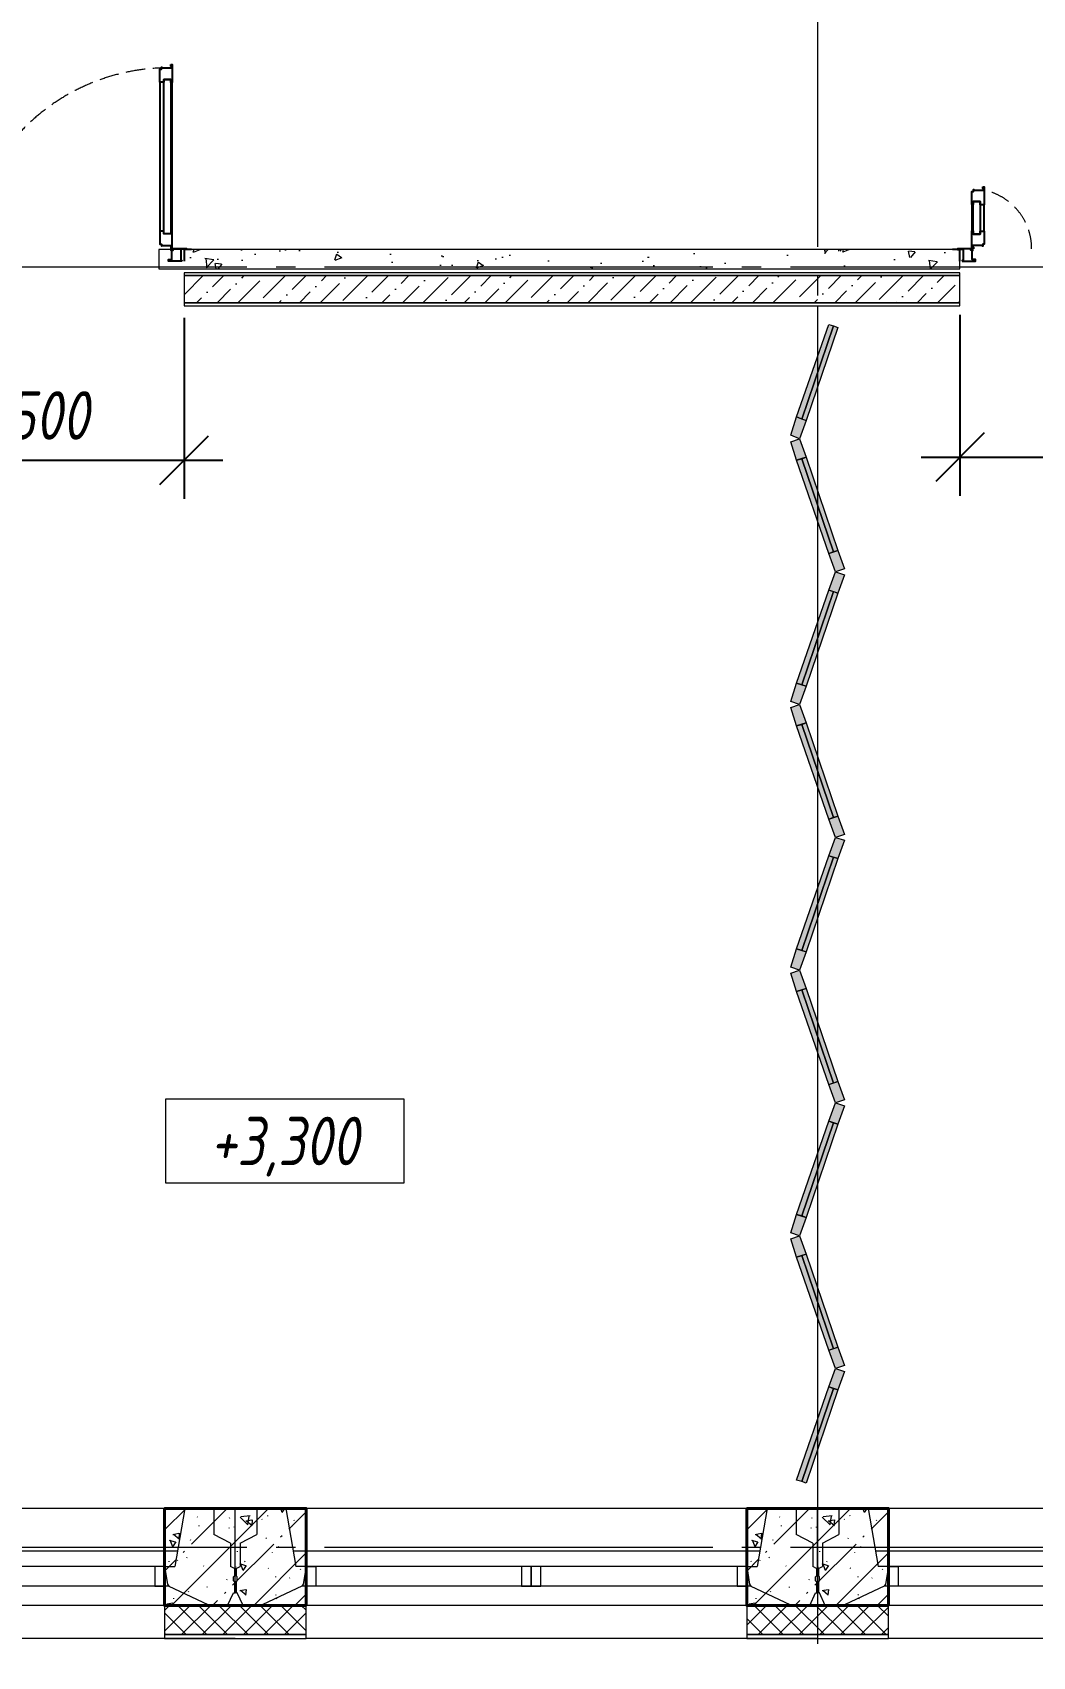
# Model space of a CAD drawing. Header units: millimetres. Extents: x -85420 to 1195317, y -69347 to 470418.
# Drawn here: x 443901 to 449054, y 8413 to 16785 of the extents above; entities that cross this region are included whole.
import ezdxf
from ezdxf import colors
from ezdxf.entities.mleader import LeaderData, LeaderLine
from ezdxf.enums import TextEntityAlignment as Align
from ezdxf.math import Vec2, Vec3

# ---------------------------------------------------------------- set-up
doc = ezdxf.new("R2010")
doc.units = ezdxf.units.MM
for name, pattern in [('GOST2.303 6', [12, 8, -1.5, 1, -1.5]), ('ГОСТ 2.303 4', [7, 5, -2, 0]), ('ГОСТ 2.303 5', [24, 20, -1.5, 1, -1.5]), ('осевая', [50.8, 31.75, -6.35, 6.35, -6.35])]:
    doc.linetypes.add(name, pattern=pattern)
for name, color, linetype, lineweight in [('!М_Двери', 7, 'Continuous', 15), ('!М_Перегородки_пеноблок', 7, 'Continuous', 20), ('+АР_Выноски', 4, 'Continuous', 9), ('+АР_Осевые линии', 252, 'GOST2.303 6', 9), ('+АР_Стены внутренние', 250, 'Continuous', 18), ('АР_Окна', 4, 'Continuous', 9), ('АР_Отметки', 7, 'Continuous', 5), ('АР_Сущ Несущая стена', 250, 'Continuous', 50), ('АР_штриховка несущих стен', 250, 'Continuous', 0), ('СПДС_+АР_Стены', 250, 'Continuous', 20), ('СПДС_РАЗМЕРЫ', 252, 'Continuous', 0), ('стены', 7, 'Continuous', 40), ('ТОНКАЯ', 253, 'Continuous', 0), ('ТХ_Трансформ перегорордка', 250, 'Continuous', 5)]:
    doc.layers.add(name, color=color, linetype=linetype, lineweight=lineweight)
doc.layers.add('ОСИ', color=7, linetype='осевая', lineweight=13, true_color=0x999999)
doc.styles.add('ISOCPEUR', font='', dxfattribs={"height": 250})
doc.styles.add('ГОСТ 2.304', font='CS_Gost2304.shx', dxfattribs={"oblique": 10})
doc.styles.get('ISOCPEUR').set_extended_font_data('ISOCPEUR', italic=True)
doc.linetypes.add('Ground1', pattern='A,12,[130,ltypeshp.shx,S=3,R=-150,X=0,Y=-2.598],3,[130,ltypeshp.shx,S=3,R=-150,X=0,Y=-2.598],3,[130,ltypeshp.shx,S=3,R=-150,X=0,Y=-2.598],0', length=18)
doc.linetypes.add('Ground2', pattern='A,12,[130,ltypeshp.shx,S=3,R=-210,X=0,Y=-2.598],3,[130,ltypeshp.shx,S=3,R=-210,X=0,Y=-2.598],3,[130,ltypeshp.shx,S=3,R=-210,X=0,Y=-2.598],0', length=18)
doc.dimstyles.new('СПДС', dxfattribs={"dimscale": 100, "dimtxt": 2.5, "dimasz": 2.5, "dimexe": 2, "dimexo": 0.625, "dimgap": 1, "dimtad": 1, "dimdec": 0, "dimrnd": 5, "dimtxsty": 'ГОСТ 2.304', "dimblk": 'OBLIQUE', "dimblk1": 'OBLIQUE', "dimblk2": 'OBLIQUE', "dimcen": 2.5, "dimdle": 2, "dimadec": 0, "dimazin": 2, "dimtfac": 0.75, "dimtdec": 4, "dimtmove": 1, "dimatfit": 3, "dimfxl": 1, "dimtfill": 1, "dimtolj": 1, "dimarcsym": 1})
pattern_1 = [(45, (0, 0), (-53.033009, 53.033009), []), (135, (0, 0), (-53.033009, -53.033009), [])]

# ---------------------------------------------------------------- blocks, each defined once
blk = doc.blocks.new('_Oblique')
at = {"color": 0, "linetype": 'ByBlock', "lineweight": -2}
blk.add_line((-0.5, -0.5), (0.5, 0.5), dxfattribs=at)
blk = doc.blocks.new('*D317')
at = {"layer": 'Defpoints', "color": 0, "ltscale": 100, "transparency": 16777216}
for p in [(443181.4, 15376.4), (444682.4, 15376.4), (444682.4, 14580.5)]:
    blk.add_point(p, dxfattribs=at)
at = {"layer": 'СПДС_РАЗМЕРЫ', "color": 0, "lineweight": -2, "ltscale": 100, "transparency": 16777216}
for p, q in [((443181.4, 15313.9), (443181.4, 14380.5)), ((444682.4, 15313.9), (444682.4, 14380.5)), ((442981.4, 14580.5), (444882.4, 14580.5))]:
    blk.add_line(p, q, dxfattribs=at)
at = {"layer": 'СПДС_РАЗМЕРЫ', "color": 0, "lineweight": -2, "ltscale": 100, "transparency": 16777216, "xscale": 250, "yscale": 250, "zscale": 250, "rotation": 180}
blk.add_blockref('_Oblique', (443181.4, 14580.5), dxfattribs=at)
at = {"layer": 'СПДС_РАЗМЕРЫ', "color": 0, "lineweight": -2, "ltscale": 100, "transparency": 16777216, "xscale": 250, "yscale": 250, "zscale": 250}
blk.add_blockref('_Oblique', (444682.4, 14580.5), dxfattribs=at)
at = {"layer": 'СПДС_РАЗМЕРЫ', "color": 0, "ltscale": 100, "transparency": 16777216, "insert": (443931.9, 14810.7), "char_height": 250, "attachment_point": 5, "style": 'ГОСТ 2.304', "bg_fill": 3, "box_fill_scale": 1.1, "bg_fill_color": 256, "bg_fill_true_color": 13158600, "bg_fill_transparency": 0}
blk.add_mtext('\\A1;1500', dxfattribs=at)
blk = doc.blocks.new('*D316')
at = {"layer": 'Defpoints', "color": 0, "ltscale": 100, "transparency": 16777216}
for p in [(448680.2, 15391.4), (450181.3, 15391.4), (450181.3, 14595.5)]:
    blk.add_point(p, dxfattribs=at)
at = {"layer": 'СПДС_РАЗМЕРЫ', "color": 0, "lineweight": -2, "ltscale": 100, "transparency": 16777216}
for p, q in [((448680.2, 15328.9), (448680.2, 14395.5)), ((450181.3, 15328.9), (450181.3, 14395.5)), ((448480.2, 14595.5), (450381.3, 14595.5))]:
    blk.add_line(p, q, dxfattribs=at)
at = {"layer": 'СПДС_РАЗМЕРЫ', "color": 0, "lineweight": -2, "ltscale": 100, "transparency": 16777216, "xscale": 250, "yscale": 250, "zscale": 250, "rotation": 180}
blk.add_blockref('_Oblique', (448680.2, 14595.5), dxfattribs=at)
at = {"layer": 'СПДС_РАЗМЕРЫ', "color": 0, "lineweight": -2, "ltscale": 100, "transparency": 16777216, "xscale": 250, "yscale": 250, "zscale": 250}
blk.add_blockref('_Oblique', (450181.3, 14595.5), dxfattribs=at)
at = {"layer": 'СПДС_РАЗМЕРЫ', "color": 0, "ltscale": 100, "transparency": 16777216, "insert": (449430.8, 14825.7), "char_height": 250, "attachment_point": 5, "style": 'ГОСТ 2.304', "bg_fill": 3, "box_fill_scale": 1.1, "bg_fill_color": 256, "bg_fill_true_color": 13158600, "bg_fill_transparency": 0}
blk.add_mtext('\\A1;1500', dxfattribs=at)
blk = doc.blocks.new('трансформ перег')
at = {"layer": 'ТХ_Трансформ перегорордка', "linetype": 'Continuous', "lineweight": 0, "true_color": 0xfffffe}
for points in [[(-5581.1, -81.3), (-5573.5, -58.6), (-6053.8, 107.8), (-6061.4, 81.3)], [(-4896.5, 81.4), (-4904, 107.9), (-5384.4, -58.6), (-5376.8, -81.3)], [(-4794.4, 92.7), (-4809.5, 138.1), (-4904, 107.8), (-4888.9, 58.6)], [(-4779.2, 138.1), (-4794.4, 92.7), (-4699.8, 58.7), (-4684.7, 107.9)], [(-4211.9, -81.3), (-4204.3, -58.6), (-4684.7, 107.8), (-4692.2, 81.3)], [(-3527.3, 81.4), (-3534.9, 107.9), (-4015.2, -58.6), (-4007.7, -81.3)], [(-3425.2, 92.7), (-3440.3, 138.1), (-3534.9, 107.8), (-3519.8, 58.6)], [(-3410.1, 138.1), (-3425.2, 92.7), (-3330.6, 58.7), (-3315.5, 107.9)], [(-2842.7, -81.3), (-2835.2, -58.6), (-3315.5, 107.8), (-3323.1, 81.3)], [(-2158.2, 81.4), (-2165.7, 107.9), (-2646.1, -58.6), (-2638.5, -81.3)], [(-2056, 92.7), (-2071.2, 138.1), (-2165.7, 107.8), (-2150.6, 58.6)], [(-2040.9, 138.1), (-2056, 92.7), (-1961.5, 58.7), (-1946.3, 107.9)], [(-1473.6, -81.3), (-1466, -58.6), (-1946.3, 107.8), (-1953.9, 81.3)], [(-789, 81.4), (-796.6, 107.9), (-1276.9, -58.6), (-1269.3, -81.3)], [(-686.9, 92.7), (-702, 138.1), (-796.6, 107.8), (-781.4, 58.6)], [(-668, 138.1), (-686.9, 92.7), (-592.3, 58.7), (-573.4, 107.9)], [(-104.4, -81.3), (-96.8, -58.6), (-573.4, 107.8), (-584.8, 81.3)], [(-5588.6, -104), (-5581.1, -81.3), (-6061.4, 81.3), (-6069, 58.6)], [(-4888.9, 58.7), (-4896.5, 81.4), (-5376.8, -81.3), (-5369.3, -103.9)], [(-4219.5, -104), (-4211.9, -81.3), (-4692.2, 81.3), (-4699.8, 58.6)], [(-3519.8, 58.7), (-3527.3, 81.4), (-4007.7, -81.3), (-4000.1, -103.9)], [(-2850.3, -104), (-2842.7, -81.3), (-3323.1, 81.3), (-3330.6, 58.6)], [(-2150.6, 58.7), (-2158.2, 81.4), (-2638.5, -81.3), (-2630.9, -103.9)], [(-1481.1, -104), (-1473.6, -81.3), (-1953.9, 81.3), (-1961.5, 58.6)], [(-781.4, 58.7), (-789, 81.4), (-1269.3, -81.3), (-1261.8, -103.9)], [(-112, -104), (-104.4, -81.3), (-584.8, 81.3), (-592.3, 58.6)], [(-5494.1, -138), (-5478.9, -92.6), (-5573.5, -58.6), (-5588.6, -103.9)], [(-5478.9, -92.6), (-5463.8, -138), (-5369.3, -103.9), (-5384.4, -58.6)], [(-4124.9, -138), (-4109.8, -92.6), (-4204.3, -58.6), (-4219.5, -103.9)], [(-4109.8, -92.6), (-4094.6, -138), (-4000.1, -103.9), (-4015.2, -58.6)], [(-2755.7, -138), (-2740.6, -92.6), (-2835.2, -58.6), (-2850.3, -103.9)], [(-2740.6, -92.6), (-2725.5, -138), (-2630.9, -103.9), (-2646.1, -58.6)], [(-1386.6, -138), (-1371.5, -92.6), (-1466, -58.6), (-1481.1, -103.9)], [(-1371.5, -92.6), (-1356.3, -138), (-1261.8, -103.9), (-1276.9, -58.6)]]:
    blk.add_hatch(color=7, dxfattribs=at).paths.add_polyline_path(points)
at = {"layer": 'ТХ_Трансформ перегорордка', "linetype": 'осевая', "lineweight": 0, "ltscale": 500}
blk.add_line((0, 0), (-6200, 0), dxfattribs=at)
at = {"layer": 'ТХ_Трансформ перегорордка', "linetype": 'Continuous', "lineweight": 0}
for points in [[(-5581.1, -81.3), (-6061.4, 81.3), (-6053.8, 107.8), (-5573.5, -58.6)], [(-4896.5, 81.4), (-5376.8, -81.3), (-5384.4, -58.6), (-4904, 107.9)], [(-4794.4, 92.7), (-4888.9, 58.6), (-4904, 107.8), (-4809.5, 138.1)], [(-4779.2, 138.1), (-4684.7, 107.8), (-4699.8, 58.6), (-4794.4, 92.7)], [(-4211.9, -81.3), (-4692.2, 81.3), (-4684.7, 107.8), (-4204.3, -58.6)], [(-3527.3, 81.4), (-4007.7, -81.3), (-4015.2, -58.6), (-3534.9, 107.9)], [(-3425.2, 92.7), (-3519.8, 58.6), (-3534.9, 107.8), (-3440.3, 138.1)], [(-3410.1, 138.1), (-3315.5, 107.8), (-3330.6, 58.6), (-3425.2, 92.7)], [(-2842.7, -81.3), (-3323.1, 81.3), (-3315.5, 107.8), (-2835.2, -58.6)], [(-2158.2, 81.4), (-2638.5, -81.3), (-2646.1, -58.6), (-2165.7, 107.9)], [(-2056, 92.7), (-2150.6, 58.6), (-2165.7, 107.8), (-2071.2, 138.1)], [(-2040.9, 138.1), (-1946.3, 107.8), (-1961.5, 58.6), (-2056, 92.7)], [(-1473.6, -81.3), (-1953.9, 81.3), (-1946.3, 107.8), (-1466, -58.6)], [(-789, 81.4), (-1269.3, -81.3), (-1276.9, -58.6), (-796.6, 107.9)], [(-686.9, 92.7), (-781.4, 58.6), (-796.6, 107.8), (-702, 138.1)], [(-668, 138.1), (-573.4, 107.8), (-592.3, 58.6), (-686.9, 92.7)], [(-104.4, -81.3), (-584.8, 81.3), (-573.4, 107.8), (-96.8, -58.6)], [(-5588.6, -104), (-6069, 58.6), (-6061.4, 81.3), (-5581.1, -81.3)], [(-4888.9, 58.7), (-5369.3, -103.9), (-5376.8, -81.3), (-4896.5, 81.4)], [(-4219.5, -104), (-4699.8, 58.6), (-4692.2, 81.3), (-4211.9, -81.3)], [(-3519.8, 58.7), (-4000.1, -103.9), (-4007.7, -81.3), (-3527.3, 81.4)], [(-2850.3, -104), (-3330.6, 58.6), (-3323.1, 81.3), (-2842.7, -81.3)], [(-2150.6, 58.7), (-2630.9, -103.9), (-2638.5, -81.3), (-2158.2, 81.4)], [(-1481.1, -104), (-1961.5, 58.6), (-1953.9, 81.3), (-1473.6, -81.3)], [(-781.4, 58.7), (-1261.8, -103.9), (-1269.3, -81.3), (-789, 81.4)], [(-112, -104), (-592.3, 58.6), (-584.8, 81.3), (-104.4, -81.3)], [(-5494.1, -138.1), (-5588.6, -104), (-5573.5, -58.6), (-5478.9, -92.7)], [(-5478.9, -92.7), (-5384.4, -58.6), (-5369.3, -104), (-5463.8, -138.1)], [(-4124.9, -138.1), (-4219.5, -104), (-4204.3, -58.6), (-4109.8, -92.7)], [(-4109.8, -92.7), (-4015.2, -58.6), (-4000.1, -104), (-4094.6, -138.1)], [(-2755.7, -138.1), (-2850.3, -104), (-2835.2, -58.6), (-2740.6, -92.7)], [(-2740.6, -92.7), (-2646.1, -58.6), (-2630.9, -104), (-2725.5, -138.1)], [(-1386.6, -138.1), (-1481.1, -104), (-1466, -58.6), (-1371.5, -92.7)], [(-1371.5, -92.7), (-1276.9, -58.6), (-1261.8, -104), (-1356.3, -138.1)]]:
    blk.add_lwpolyline(points, close=True, dxfattribs=at)
for points in [[(-5581.1, -81.3), (-6061.4, 81.3)], [(-4896.5, 81.3), (-5376.8, -81.3)], [(-4211.9, -81.3), (-4692.2, 81.3)], [(-3527.3, 81.3), (-4007.7, -81.3)], [(-2842.7, -81.3), (-3323.1, 81.3)], [(-2158.2, 81.3), (-2638.5, -81.3)], [(-1473.6, -81.3), (-1953.9, 81.3)], [(-789, 81.3), (-1269.3, -81.3)], [(-104.4, -81.3), (-584.8, 81.3)]]:
    blk.add_lwpolyline(points, dxfattribs=at)
blk = doc.blocks.new('*U242')
at = {"lineweight": 15}
h = blk.add_hatch(dxfattribs=at)
h.set_pattern_fill('AR-CONC', color=256, scale=2, angle=180)
h.set_pattern_definition([(230, (-1, 6e-14), (-364.37, 31.878), [38.1, -419.1]), (175, (-1, 6e-14), (70.487, -382.114), [30.48, -335.28]), (280.451, (-31.36, 2.66), (-293.882, -350.236), [32.38, -356.18]), (226.184, (-1, -101.6), (-542.16, 84.085), [57.15, -628.65]), (276.636, (-46.2, -94.6), (-474.81, -494.85), [48.57, -534.27]), (171.184, (-1, -101.6), (-474.81, -494.85), [45.72, -502.92]), (201, (-51.8, -76.2), (-303.229, 204.53), [38.1, -419.1]), (146, (-51.8, -76.2), (-123.604, -368.376), [30.48, -335.28]), (251.451, (-77.07, -59.16), (-426.833, -163.846), [32.38, -356.18]), (217.5, (-1, 6e-14), (-6.1772, -169.11), [0, -331.216, 0, -340.36, 0, -336.55]), (187.5, (-1, 6e-14), (-133.639, -200.361), [0, -194.056, 0, -323.596, 0, -128.27]), (147.5, (112.28, -2e-15), (-271.181, 11.4575), [0, -127, 0, -396.24, 0, -525.78]), (137.5, (163.08, -3e-14), (-296.258, -50.853), [0, -165.1, 0, -263.144, 0, -373.38])])
edge = h.paths.add_edge_path()
edge.add_line((0, -100), (0, 0))
edge.add_line((-4127.8, -100), (0, -100))
edge.add_line((-4127.8, 0), (-4127.8, -100))
edge.add_line((0, 0), (-4127.8, 0))
at = {"linetype": 'ByBlock', "ltscale": 100, "transparency": 33554687}
blk.add_lwpolyline([(0, 0), (-4127.8, 0), (-4127.8, -100), (0, -100)], close=True, dxfattribs=at)
blk = doc.blocks.new('НП 3033')
at = {"layer": 'АР_Окна', "ltscale": 100}
for p, q in [((365, 500), (2635, 500)), ((365, 400), (2635, 400)), ((365, 300), (2635, 300)), ((365, 220), (2635, 220)), ((365, 0), (2635, 0))]:
    blk.add_line(p, q, dxfattribs=at)
for points in [[(365, 300), (365, 500), (365, 670), (2635, 670), (2635, 300)], [(365, 300), (415, 300), (415, 400), (365, 400)], [(1450, 400), (1425, 400), (1425, 300), (1450, 300), (1475, 300), (1475, 400), (1437.5, 400)], [(1500, 400), (1475, 400), (1475, 300), (1500, 300), (1525, 300), (1525, 400), (1487.5, 400)], [(2635, 300), (2585, 300), (2585, 400), (2635, 400)]]:
    blk.add_lwpolyline(points, dxfattribs=at)
at = {"layer": 'СПДС_+АР_Стены', "ltscale": 100}
for points in [[(0, 670), (0, 670), (365, 670), (365, 670)], [(3000, 670), (3000, 670), (2635, 670), (2635, 670)]]:
    blk.add_lwpolyline(points, dxfattribs=at)
at = {"layer": 'стены', "ltscale": 100}
for p, q in [((2960, 500), (2860, 500)), ((0, 0), (0, 0))]:
    blk.add_line(p, q, dxfattribs=at)
at = {"layer": 'стены', "lineweight": 30, "ltscale": 100}
blk.add_lwpolyline([(0, 0), (365, 0), (365, 500), (0, 500)], dxfattribs=at)
at = {"layer": 'стены', "ltscale": 100}
blk.add_lwpolyline([(3000, 500), (2635, 500), (2635, 0), (3000, 0)], dxfattribs=at)
blk = doc.blocks.new('обследование 2 этаж 1245')
at = {"layer": 'ТОНКАЯ', "ltscale": 100}
for p, q in [((3500, -62360), (1020, -62360)), ((3500, -62360), (3448, -62660)), ((3500, -62360), (3650, -62360)), ((3650, -62360), (3650, -62495)), ((3760, -62360), (3650, -62360)), ((3760, -62795), (3760, -62360)), ((3760, -62360), (3870, -62360)), ((3760, -62795), (3760, -62360)), ((4020, -62360), (3870, -62360)), ((3870, -62360), (3870, -62495)), ((6500, -62360), (4020, -62360)), ((4020, -62360), (4072, -62660)), ((6500, -62360), (6448, -62660)), ((6500, -62360), (6650, -62360)), ((6650, -62360), (6650, -62495)), ((6760, -62360), (6650, -62360)), ((6760, -62795), (6760, -62360)), ((6760, -62795), (6760, -62360)), ((6760, -62360), (6870, -62360)), ((7020, -62360), (6870, -62360)), ((6870, -62360), (6870, -62495)), ((9500, -62360), (7020, -62360)), ((7020, -62360), (7072, -62660)), ((3735, -62540), (3650, -62495)), ((3785, -62540), (3870, -62495)), ((6735, -62540), (6650, -62495)), ((6785, -62540), (6870, -62495)), ((3461.9, -62580), (1058.1, -62580)), ((3735, -62540), (3735, -62660)), ((3785, -62540), (3785, -62660)), ((6461.9, -62580), (4058.1, -62580)), ((6735, -62540), (6735, -62660)), ((6785, -62540), (6785, -62660)), ((9461.9, -62580), (7058.1, -62580)), ((3395, -62660), (1125, -62660)), ((3395, -62660), (3410, -62750)), ((3395, -62660), (3448, -62660)), ((3755, -62670), (3735, -62660)), ((3755, -62670), (3755, -62708)), ((3765, -62670), (3785, -62660)), ((3765, -62670), (3765, -62708)), ((4125, -62660), (4072, -62660)), ((4125, -62660), (4110, -62750)), ((6395, -62660), (4125, -62660)), ((6395, -62660), (6410, -62750)), ((6395, -62660), (6448, -62660)), ((6755, -62670), (6735, -62660)), ((6755, -62670), (6755, -62708)), ((6765, -62670), (6785, -62660)), ((6765, -62670), (6765, -62708)), ((7125, -62660), (7072, -62660)), ((7125, -62660), (7110, -62750)), ((9395, -62660), (7125, -62660)), ((3417, -62760), (1103, -62760)), ((3410, -62750), (3417, -62760)), ((3417, -62760), (3618, -62855)), ((3750, -62713), (3755, -62708)), ((3750, -62733), (3750, -62713)), ((3755, -62738), (3750, -62733)), ((3755, -62738), (3755, -62795)), ((3760, -62738), (3760, -62795)), ((3760, -62738), (3760, -62795)), ((3770, -62713), (3765, -62708)), ((3765, -62738), (3770, -62733)), ((3765, -62738), (3765, -62795)), ((3770, -62733), (3770, -62713)), ((4103, -62760), (3902, -62855)), ((4110, -62750), (4103, -62760)), ((6417, -62760), (4103, -62760)), ((6410, -62750), (6417, -62760)), ((6417, -62760), (6618, -62855)), ((6750, -62713), (6755, -62708)), ((6750, -62733), (6750, -62713)), ((6755, -62738), (6750, -62733)), ((6755, -62738), (6755, -62795)), ((6760, -62738), (6760, -62795)), ((6760, -62738), (6760, -62795)), ((6770, -62713), (6765, -62708)), ((6765, -62738), (6770, -62733)), ((6765, -62738), (6765, -62795)), ((6770, -62733), (6770, -62713)), ((7103, -62760), (6902, -62855)), ((7110, -62750), (7103, -62760)), ((9417, -62760), (7103, -62760)), ((3620, -62860), (900, -62860)), ((3618, -62855), (3620, -62860)), ((3720, -62860), (3620, -62860)), ((3720, -62860), (3750, -62795)), ((3750, -62795), (3755, -62795)), ((3755, -62795), (3760, -62795)), ((3765, -62795), (3760, -62795)), ((3770, -62795), (3765, -62795)), ((3800, -62860), (3770, -62795)), ((3800, -62860), (3900, -62860)), ((3902, -62855), (3900, -62860)), ((6620, -62860), (3900, -62860)), ((6618, -62855), (6620, -62860)), ((6720, -62860), (6620, -62860)), ((6720, -62860), (6750, -62795)), ((6750, -62795), (6755, -62795)), ((6755, -62795), (6760, -62795)), ((6765, -62795), (6760, -62795)), ((6770, -62795), (6765, -62795)), ((6800, -62860), (6770, -62795)), ((6800, -62860), (6900, -62860)), ((6902, -62855), (6900, -62860)), ((9620, -62860), (6900, -62860))]:
    blk.add_line(p, q, dxfattribs=at)
blk = doc.blocks.new('A$C314F1C93')
at = {"layer": '+АР_Осевые линии', "linetype": 'ГОСТ 2.303 5', "lineweight": 0, "ltscale": 100}
blk.add_line((17540, 64752.7), (17540, -9752.2), dxfattribs=at)
for points in [[(-4200, 250), (75280, 250)], [(-4200, -6350), (75280, -6350)]]:
    blk.add_lwpolyline(points, dxfattribs=at)
blk = doc.blocks.new('_DotSmall')
at = {"color": 0, "linetype": 'ByBlock', "const_width": 0.5}
blk.add_lwpolyline([(-0.0625, 0, 1), (0.0625, 0, 1)], format="xyb", close=True, dxfattribs=at)
blk = doc.blocks.new('АР план')
at = {"layer": 'АР_Отметки', "lineweight": 9}
ml = blk.add_multileader_mtext('Standard', dxfattribs=at)
ml.set_content('+3,950', color=256, style='ISOCPEUR')
ml.set_leader_properties(color=256, linetype='Continuous', lineweight=-1)
ml.set_arrow_properties(name='DOTSMALL')
ml.build(insert=Vec2(0, 0))
ml.multileader.update_dxf_attribs({"has_text_frame": 1, "text_left_attachment_type": 4, "text_right_attachment_type": 4, "dogleg_length": 100, "arrow_head_size": 180})
ctx = ml.context
ctx.base_point, ctx.char_height, ctx.arrow_head_size, ctx.landing_gap_size, ctx.plane_origin = Vec3(653061.3, 32239.7), 250, 180, 50, Vec3(652979.9, 30972.2)
ctx.left_attachment, ctx.right_attachment = 4, 4
notes = []
notes.append((ctx, [(0, (0, 0, 0), (0, 0), (1, 0), 1, [])]))
ctx.mtext.insert, ctx.mtext.width, ctx.mtext.line_spacing_style, ctx.mtext.flow_direction = Vec3(653111.3, 32573.1), 852.697, 2, 5
ml = blk.add_multileader_mtext('Standard', dxfattribs=at)
ml.set_content('+1,975', color=256, style='ISOCPEUR')
ml.set_leader_properties(color=256, linetype='Continuous', lineweight=-1)
ml.set_arrow_properties(name='DOTSMALL')
ml.build(insert=Vec2(0, 0))
ml.multileader.update_dxf_attribs({"has_text_frame": 1, "text_left_attachment_type": 4, "text_right_attachment_type": 4, "dogleg_length": 100, "arrow_head_size": 180})
ctx = ml.context
ctx.base_point, ctx.char_height, ctx.arrow_head_size, ctx.landing_gap_size, ctx.plane_origin = Vec3(652749.3, 27128.7), 250, 180, 50, Vec3(655881.4, 25957)
ctx.left_attachment, ctx.right_attachment = 4, 4
notes.append((ctx, [(0, (0, 0, 0), (0, 0), (1, 0), 1, [])]))
ctx.mtext.insert, ctx.mtext.width, ctx.mtext.line_spacing_style, ctx.mtext.flow_direction = Vec3(652799.3, 27528.7), 852.697, 2, 5
ml = blk.add_multileader_mtext('Standard', dxfattribs=at)
ml.set_content('+2,410', color=256, style='ISOCPEUR')
ml.set_leader_properties(color=256, linetype='Continuous', lineweight=-1)
ml.set_arrow_properties(name='DOTSMALL')
ml.build(insert=Vec2(0, 0))
ml.multileader.update_dxf_attribs({"has_text_frame": 1, "text_left_attachment_type": 4, "text_right_attachment_type": 4, "dogleg_length": 100, "arrow_head_size": 180})
ctx = ml.context
ctx.base_point, ctx.char_height, ctx.arrow_head_size, ctx.landing_gap_size, ctx.plane_origin = Vec3(649667.1, 15695.9), 250, 180, 50, Vec3(647505.9, 15104.7)
ctx.left_attachment, ctx.right_attachment = 4, 4
notes.append((ctx, [(0, (0, 0, 0), (0, 0), (1, 0), 1, [])]))
ctx.mtext.insert, ctx.mtext.width, ctx.mtext.line_spacing_style, ctx.mtext.flow_direction = Vec3(649717.1, 16029.2), 852.697, 2, 5
for ctx, leaders in notes:
    for number, flags, end, landing, length, lines in leaders:
        leader = LeaderData()
        leader.index, (leader.has_last_leader_line, leader.has_dogleg_vector, leader.attachment_direction) = number, flags
        leader.last_leader_point, leader.dogleg_vector, leader.dogleg_length = Vec3(end), Vec3(landing), length
        for number, points, colour, breaks in lines:
            line = LeaderLine()
            line.index, line.vertices, line.color, line.breaks = number, Vec3.list(points), colors.encode_raw_color(colour), breaks
            leader.lines.append(line)
        ctx.leaders.append(leader)

msp = doc.modelspace()

# ---------------------------------------------------------------- wipeouts: each hides what was drawn before it
at = {"color": 7, "ltscale": 100, "true_color": 0xffffff}
msp.add_wipeout([(444586.7, 10855.5), (445816.7, 10855.5), (445816.7, 11285.5), (444586.7, 11285.5)], dxfattribs=at).dxf.layer = '+АР_Выноски'

# ---------------------------------------------------------------- next in the draw order: linework, layer by layer
at = {"layer": '+АР_Выноски', "linetype": 'Continuous', "ltscale": 100}
msp.add_lwpolyline([(444586.7, 10855.5), (445816.7, 10855.5), (445816.7, 11285.5), (444586.7, 11285.5), (444586.7, 10855.5)], dxfattribs=at)

# ---------------------------------------------------------------- next in the draw order: texts
at = {"layer": '+АР_Выноски', "linetype": 'Continuous', "ltscale": 100, "style": 'ГОСТ 2.304', "oblique": 10}
msp.add_text('+3,300', height=250, dxfattribs=at).set_placement((445201.7, 11070.5), align=Align.MIDDLE_CENTER)

# ---------------------------------------------------------------- next in the draw order: block references
at = {"layer": 'ОСИ', "ltscale": 40}
msp.add_blockref('A$C314F1C93', (430406.4, 15326.4, 0), dxfattribs=at)

# ---------------------------------------------------------------- next in the draw order: hatches: boundary and pattern name
at = {"layer": 'АР_штриховка несущих стен', "lineweight": 0}
h = msp.add_hatch(dxfattribs=at)
h.set_pattern_fill('FP_1', color=256, angle=90, style=0, pattern_type=2)
h.set_pattern_definition([(225, (223303.74, 397242.94), (212.13203, -212.13203), [300, -50, 10, -50]), (225, (223091.74, 397242.94), (212.13203, -212.13203), []), (140, (223303.74, 397242.94), (31.37587, 358.6306), [37.5, -412.5]), (85, (223303.74, 397242.94), (-376.09568, -69.3761), [30, -330]), (190.451, (223306.35, 397272.82), (-344.71734, 289.2568), [31.87, -350.571]), (136.184, (223203.74, 397242.94), (82.7615, 533.61997), [56.25, -618.75]), (186.636, (223210.64, 397287.4), (-487.0622, 467.3284), [47.805, -525.856]), (81.184, (223203.74, 397242.94), (-487.05805, 467.33264), [45, -495]), (111, (223228.74, 397292.94), (201.30952, 298.45407), [37.5, -412.5]), (56, (223228.74, 397292.94), (-362.5749, 121.6571), [30, -330]), (161.451, (223245.5, 397317.8), (-161.2621, 420.11198), [31.87, -350.571]), (127.5, (223303.74, 397242.94), (-166.446927, 6.079928), [3.353, -322.647, 3.353, -331.647, -331.25]), (127.5, (223303.74, 397242.94), (-166.446927, 6.079928), [-661, 3.353, -327.897]), (97.5, (223303.74, 397242.94), (-197.205856, 131.53477), [3.353, -187.647, 3.353, -315.147, -126.25]), (97.5, (223303.74, 397242.94), (-197.205856, 131.53477), [-509.5, 3.353, -122.897]), (57.5, (223303.74, 397131.44), (11.277436, 266.91122), [3.353, -121.647, 3.353, -386.647, -517.5]), (57.5, (223303.74, 397131.44), (11.277436, 266.91122), [-515, 3.353, -514.147]), (47.5, (223303.74, 397081.44), (-50.05249, 291.59308), [3.353, -159.147, 3.353, -255.647, -367.5]), (47.5, (223303.74, 397081.44), (-50.05249, 291.59308), [-421.5, 3.353, -364.147])])
h.paths.add_polyline_path([(444581.4, 8676.4), (445311.4, 8676.4), (445311.4, 9176.4), (444581.4, 9176.4)])
h = msp.add_hatch(dxfattribs=at)
h.set_pattern_fill('FP_1', color=256, angle=90, style=0, pattern_type=2)
h.set_pattern_definition([(225, (226303.74, 397242.94), (212.13203, -212.13203), [300, -50, 10, -50]), (225, (226091.74, 397242.94), (212.13203, -212.13203), []), (140, (226303.74, 397242.94), (31.37587, 358.6306), [37.5, -412.5]), (85, (226303.74, 397242.94), (-376.09568, -69.3761), [30, -330]), (190.451, (226306.35, 397272.82), (-344.71734, 289.2568), [31.87, -350.571]), (136.184, (226203.74, 397242.94), (82.7615, 533.61997), [56.25, -618.75]), (186.636, (226210.64, 397287.4), (-487.0622, 467.3284), [47.805, -525.856]), (81.184, (226203.74, 397242.94), (-487.05805, 467.33264), [45, -495]), (111, (226228.74, 397292.94), (201.30952, 298.45407), [37.5, -412.5]), (56, (226228.74, 397292.94), (-362.5749, 121.6571), [30, -330]), (161.451, (226245.5, 397317.8), (-161.2621, 420.11198), [31.87, -350.571]), (127.5, (226303.74, 397242.94), (-166.446927, 6.079928), [3.353, -322.647, 3.353, -331.647, -331.25]), (127.5, (226303.74, 397242.94), (-166.446927, 6.079928), [-661, 3.353, -327.897]), (97.5, (226303.74, 397242.94), (-197.205856, 131.53477), [3.353, -187.647, 3.353, -315.147, -126.25]), (97.5, (226303.74, 397242.94), (-197.205856, 131.53477), [-509.5, 3.353, -122.897]), (57.5, (226303.74, 397131.44), (11.277436, 266.91122), [3.353, -121.647, 3.353, -386.647, -517.5]), (57.5, (226303.74, 397131.44), (11.277436, 266.91122), [-515, 3.353, -514.147]), (47.5, (226303.74, 397081.44), (-50.05249, 291.59308), [3.353, -159.147, 3.353, -255.647, -367.5]), (47.5, (226303.74, 397081.44), (-50.05249, 291.59308), [-421.5, 3.353, -364.147])])
h.paths.add_polyline_path([(447581.4, 8676.4), (448311.4, 8676.4), (448311.4, 9176.4), (447581.4, 9176.4)])
at = {"layer": 'СПДС_+АР_Стены', "lineweight": 9, "ltscale": 100}
h = msp.add_hatch(dxfattribs=at)
h.set_pattern_fill('НЕМЕТАЛЛИЧЕСКИЕ МАТЕРИАЛЫ', color=256, scale=30, style=0, pattern_type=2)
h.set_pattern_definition(pattern_1)
h.paths.add_polyline_path([(444581.4, 8526.4), (445311.4, 8526.4), (445311.4, 8676.4), (444581.4, 8676.4)], flags=0)
h = msp.add_hatch(dxfattribs=at)
h.set_pattern_fill('НЕМЕТАЛЛИЧЕСКИЕ МАТЕРИАЛЫ', color=256, scale=30, style=0, pattern_type=2)
h.set_pattern_definition(pattern_1)
h.paths.add_polyline_path([(447581.4, 8526.4), (448311.4, 8526.4), (448311.4, 8676.4), (447581.4, 8676.4)], flags=0)

# ---------------------------------------------------------------- next in the draw order: linework, layer by layer
at = {"layer": '+АР_Стены внутренние', "ltscale": 100}
msp.add_lwpolyline([(444682.4, 15531.4), (448680.2, 15531.4), (448680.2, 15546.4), (444682.4, 15546.4), (444682.4, 15531.4)], close=True, dxfattribs=at)
for p, q in [((444557.4, 16529.4, 0), (444557.4, 15760.4, 0)), ((444621.4, 15762.4, 0), (444621.4, 16527.3, 0)), ((448741.3, 15898.9), (448741.3, 15761.9)), ((448805.3, 15759.9), (448805.3, 15896.8))]:
    msp.add_line(p, q)
at = {"elevation": 0}
for points in [[(444613.4, 16619.4), (444621.4, 16619.4), (444621.4, 16527.3), (444614.4, 16527.3), (444614.4, 16543.3), (444578.4, 16543.3), (444578.4, 16529.4), (444557.4, 16529.4), (444557.4, 16595.4), (444565.4, 16595.4), (444565.4, 16605.4), (444567, 16605.4), (444567, 16602.4), (444619.7, 16602.4), (444619.7, 16611.4), (444613.4, 16611.4)], [(444578.4, 15746.4), (444578.4, 16543.3), (444614.4, 16543.3), (444614.4, 15746.4)], [(444613.4, 15670.4), (444621.4, 15670.4), (444621.4, 15762.4), (444614.4, 15762.4), (444614.4, 15746.4), (444578.4, 15746.4), (444578.4, 15760.4), (444557.4, 15760.4), (444557.4, 15694.4), (444565.4, 15694.4), (444565.4, 15684.4), (444567, 15684.4), (444567, 15687.4), (444619.7, 15687.4), (444619.7, 15678.4), (444613.4, 15678.4)], [(444670.4, 15606.4), (444602.4, 15606.4), (444602.4, 15614.4), (444619.4, 15614.4), (444619.4, 15660.8), (444616.4, 15660.8), (444616.4, 15662.4), (444626.4, 15662.4), (444626.4, 15670.4), (444694.5, 15670.4), (444694.5, 15666.4), (444686.4, 15666.4), (444686.4, 15668.9), (444665.4, 15668.8), (444665.4, 15610.2), (444670.4, 15610.2)]]:
    msp.add_lwpolyline(points, close=True, dxfattribs=at)
for points in [[(448797.3, 15988.9), (448805.3, 15988.9), (448805.3, 15896.8), (448784.3, 15896.8), (448784.3, 15912.8), (448748.3, 15912.8), (448748.3, 15898.9), (448741.3, 15898.9), (448741.3, 15964.9), (448749.2, 15964.9), (448749.3, 15974.9), (448750.8, 15974.9), (448750.8, 15971.8), (448803.6, 15971.8), (448803.6, 15980.9), (448797.3, 15980.9)], [(448784.3, 15912.8), (448784.3, 15745.9), (448748.3, 15745.9), (448748.3, 15912.8)], [(448749.2, 15669.9), (448741.3, 15669.9), (448741.3, 15761.9), (448748.3, 15761.9), (448748.3, 15745.9), (448784.3, 15745.9), (448784.3, 15759.9), (448805.3, 15759.9), (448805.3, 15693.9), (448797.3, 15693.9), (448797.3, 15683.9), (448795.7, 15683.9), (448795.7, 15686.9), (448743, 15686.9), (448743, 15677.9), (448749.2, 15677.9)], [(448692.2, 15605.9), (448760.2, 15605.9), (448760.2, 15613.9), (448743.2, 15613.9), (448743.2, 15660.3), (448746.3, 15660.3), (448746.3, 15661.9), (448736.3, 15661.9), (448736.3, 15669.9), (448668.2, 15669.9), (448668.2, 15665.9), (448676.2, 15665.9), (448676.2, 15668.4), (448697.2, 15668.3), (448697.2, 15609.7), (448692.2, 15609.7)]]:
    msp.add_lwpolyline(points, close=True)
at = {"color": 1, "linetype": 'Ground2', "elevation": 0}
msp.add_lwpolyline([(444721.3, 15666.4), (444682.4, 15666.4), (444682.4, 15606.4)], dxfattribs=at)
at = {"color": 1, "linetype": 'Ground1'}
msp.add_lwpolyline([(448680.2, 15605.9), (448680.2, 15665.9), (448641.3, 15665.9)], dxfattribs=at)
at = {"linetype": 'ГОСТ 2.303 4', "lineweight": 5, "ltscale": 20}
for centre, radius, start, end in [((444603.4, 15551.8, 0), 1050.7, 89.01791, 173.52151), ((448741.3, 15669.9), 308.3, 0, 78.65244)]:
    msp.add_arc(centre, radius, start, end, dxfattribs=at)
at = {"layer": 'АР_Окна', "ltscale": 100}
for p, q in [((450581.4, 9176.4, 0), (448311.4, 9176.4, 0)), ((450581.4, 8956.4, 0), (448311.4, 8956.4, 0)), ((450581.4, 8876.4, 0), (448311.4, 8876.4, 0)), ((450581.4, 8776.4, 0), (448311.4, 8776.4, 0)), ((450581.4, 8676.4, 0), (448311.4, 8676.4, 0))]:
    msp.add_line(p, q, dxfattribs=at)
at = {"layer": 'АР_Окна', "ltscale": 100, "elevation": 0}
for points in [[(448311.4, 8876.4), (448361.4, 8876.4), (448361.4, 8776.4), (448311.4, 8776.4)], [(450581.4, 8876.4), (450581.4, 8676.4), (450581.4, 8506.4), (448311.4, 8506.4), (448311.4, 8876.4)]]:
    msp.add_lwpolyline(points, dxfattribs=at)
at = {"layer": 'СПДС_+АР_Стены', "ltscale": 100}
for points in [[(444581.4, 8526.4), (445311.4, 8526.4), (445311.4, 8676.4), (444581.4, 8676.4), (444581.4, 8526.4)], [(447581.4, 8526.4), (448311.4, 8526.4), (448311.4, 8676.4), (447581.4, 8676.4), (447581.4, 8526.4)], [(445311.4, 8526.4), (444581.4, 8526.4), (444581.4, 8506.4), (445311.4, 8506.4), (445311.4, 8526.4)], [(448311.4, 8526.4), (447581.4, 8526.4), (447581.4, 8506.4), (448311.4, 8506.4), (448311.4, 8526.4)]]:
    msp.add_lwpolyline(points, close=True, dxfattribs=at)
at = {"layer": 'СПДС_+АР_Стены', "ltscale": 100, "elevation": 0}
msp.add_lwpolyline([(447946.4, 8506.4), (447946.4, 8506.4), (448311.4, 8506.4), (448311.4, 8506.4)], dxfattribs=at)
at = {"layer": 'стены', "ltscale": 100}
msp.add_line((447986.4, 8676.4, 0), (448086.4, 8676.4, 0), dxfattribs=at)
at = {"layer": 'стены', "ltscale": 100, "elevation": 0}
for points in [[(444581.4, 9176.4), (445311.4, 9176.4), (445311.4, 8676.4), (444581.4, 8676.4)], [(447581.4, 9176.4), (448311.4, 9176.4), (448311.4, 8676.4), (447581.4, 8676.4)]]:
    msp.add_lwpolyline(points, close=True, dxfattribs=at)

# ---------------------------------------------------------------- next in the draw order: block references
at = {"layer": '!М_Двери', "color": 7, "ltscale": 40, "rotation": 90}
msp.add_blockref('трансформ перег', (447946.4, 15376.4, 0), dxfattribs=at)
at = {"layer": '!М_Перегородки_пеноблок'}
msp.add_blockref('*U242', (448680.2, 15665.9), dxfattribs=at)
at = {"layer": 'АР_Сущ Несущая стена', "rotation": 180}
for p in [(444946.4, 9176.4, 0), (447946.4, 9176.4, 0)]:
    msp.add_blockref('НП 3033', p, dxfattribs=at)
at = {"layer": 'ТОНКАЯ', "ltscale": 200}
msp.add_blockref('обследование 2 этаж 1245', (441186.4, 71536.4, 0), dxfattribs=at)

# ---------------------------------------------------------------- next in the draw order: dimensions: what is measured, and where the dimension line sits
at = {"layer": 'СПДС_РАЗМЕРЫ', "ltscale": 100}
for base, p1, p2, picture, middle in [((444682.4, 14580.5, 0), (443181.4, 15376.4, 0), (444682.4, 15376.4, 0), '*D317', (443931.9, 14810.7, 0)), ((450181.3, 14595.5, 0), (448680.2, 15391.4, 0), (450181.3, 15391.4, 0), '*D316', (449430.8, 14825.7, 0))]:
    dim = msp.add_linear_dim(base=base, p1=p1, p2=p2, dimstyle='СПДС', dxfattribs=at)
    dim.commit()
    dim.dimension.update_dxf_attribs({"geometry": picture, "text_midpoint": middle})

# ---------------------------------------------------------------- next in the draw order: wipeouts: each hides what was drawn before it
at = {"color": 7, "ltscale": 100, "true_color": 0xffffff}
msp.add_wipeout([(444586.7, 10855.5), (445816.7, 10855.5), (445816.7, 11285.5), (444586.7, 11285.5)], dxfattribs=at).dxf.layer = '+АР_Выноски'

# ---------------------------------------------------------------- next in the draw order: hatches: boundary and pattern name
at = {"layer": '+АР_Стены внутренние', "lineweight": 0, "ltscale": 100}
h = msp.add_hatch(dxfattribs=at)
h.set_pattern_fill('БЕТОН И ИЗДЕЛИЯ ИЗ НЕГО', color=256, scale=30, style=0, pattern_type=2)
h.set_pattern_definition([(45, (0, 0), (39.774756, 145.840774), [187.5, -40.5, 0, -40.5])])
h.paths.add_polyline_path([(448680.2, 15531.4), (444682.4, 15531.4), (444682.4, 15391.4), (448680.2, 15391.4)], flags=0)

# ---------------------------------------------------------------- next in the draw order: linework, layer by layer
at = {"layer": '+АР_Выноски', "linetype": 'Continuous', "ltscale": 100}
msp.add_lwpolyline([(444586.7, 10855.5), (445816.7, 10855.5), (445816.7, 11285.5), (444586.7, 11285.5), (444586.7, 10855.5)], dxfattribs=at)
at = {"layer": '+АР_Стены внутренние', "ltscale": 100}
for points in [[(448680.2, 15531.4), (444682.4, 15531.4), (444682.4, 15391.4), (448680.2, 15391.4), (448680.2, 15531.4)], [(448680.2, 15391.4), (444682.4, 15391.4), (444682.4, 15376.4), (448680.2, 15376.4), (448680.2, 15391.4)]]:
    msp.add_lwpolyline(points, close=True, dxfattribs=at)

# ---------------------------------------------------------------- next in the draw order: texts
at = {"layer": '+АР_Выноски', "linetype": 'Continuous', "ltscale": 100, "style": 'ГОСТ 2.304', "oblique": 10}
msp.add_text('+3,300', height=250, dxfattribs=at).set_placement((445201.7, 11070.5), align=Align.MIDDLE_CENTER)

# ---------------------------------------------------------------- next in the draw order: block references
at = {"color": 12, "true_color": 0xe00000}
msp.add_blockref('АР план', (-85419.9, 14341.6), dxfattribs=at)

# ---------------------------------------------------------------- next in the draw order: leaders
at = {"layer": 'АР_Отметки', "lineweight": 9}
ml = msp.add_multileader_mtext('Standard', dxfattribs=at)
ml.set_content('+2,410', color=256, style='ISOCPEUR')
ml.set_leader_properties(color=256, linetype='Continuous', lineweight=-1)
ml.set_arrow_properties(name='DOTSMALL')
ml.build(insert=Vec2(0, 0))
ml.multileader.update_dxf_attribs({"has_text_frame": 1, "text_left_attachment_type": 4, "text_right_attachment_type": 4, "dogleg_length": 100, "arrow_head_size": 180})
ctx = ml.context
ctx.base_point, ctx.char_height, ctx.arrow_head_size, ctx.landing_gap_size, ctx.plane_origin = Vec3(703103, 29209.7), 250, 180, 50, Vec3(700941.8, 28618.5)
ctx.left_attachment, ctx.right_attachment = 4, 4
notes = []
notes.append((ctx, [(0, (0, 0, 0), (0, 0), (1, 0), 1, [])]))
ctx.mtext.insert, ctx.mtext.width, ctx.mtext.line_spacing_style, ctx.mtext.flow_direction = Vec3(703153, 29543.1), 852.697, 2, 5
ml = msp.add_multileader_mtext('Standard', dxfattribs=at)
ml.set_content('+2,410', color=256, style='ISOCPEUR')
ml.set_leader_properties(color=256, linetype='Continuous', lineweight=-1)
ml.set_arrow_properties(name='DOTSMALL')
ml.build(insert=Vec2(0, 0))
ml.multileader.update_dxf_attribs({"has_text_frame": 1, "text_left_attachment_type": 4, "text_right_attachment_type": 4, "dogleg_length": 100, "arrow_head_size": 180})
ctx = ml.context
ctx.base_point, ctx.char_height, ctx.arrow_head_size, ctx.landing_gap_size, ctx.plane_origin = Vec3(703103, 29209.7), 250, 180, 50, Vec3(700941.8, 28618.5)
ctx.left_attachment, ctx.right_attachment = 4, 4
notes.append((ctx, [(0, (0, 0, 0), (0, 0), (1, 0), 1, [])]))
ctx.mtext.insert, ctx.mtext.width, ctx.mtext.line_spacing_style, ctx.mtext.flow_direction = Vec3(703153, 29543.1), 852.697, 2, 5
ml = msp.add_multileader_mtext('Standard', dxfattribs=at)
ml.set_content('+3,950', color=256, style='ISOCPEUR')
ml.set_leader_properties(color=256, linetype='Continuous', lineweight=-1)
ml.set_arrow_properties(name='DOTSMALL')
ml.build(insert=Vec2(0, 0))
ml.multileader.update_dxf_attribs({"has_text_frame": 1, "text_left_attachment_type": 4, "text_right_attachment_type": 4, "dogleg_length": 100, "arrow_head_size": 180})
ctx = ml.context
ctx.base_point, ctx.char_height, ctx.arrow_head_size, ctx.landing_gap_size, ctx.plane_origin = Vec3(701417.3, 23704), 250, 180, 50, Vec3(701335.9, 22436.5)
ctx.left_attachment, ctx.right_attachment = 4, 4
notes.append((ctx, [(0, (0, 0, 0), (0, 0), (1, 0), 1, [])]))
ctx.mtext.insert, ctx.mtext.width, ctx.mtext.line_spacing_style, ctx.mtext.flow_direction = Vec3(701467.3, 24037.4), 852.697, 2, 5
ml = msp.add_multileader_mtext('Standard', dxfattribs=at)
ml.set_content('+3,950', color=256, style='ISOCPEUR')
ml.set_leader_properties(color=256, linetype='Continuous', lineweight=-1)
ml.set_arrow_properties(name='DOTSMALL')
ml.build(insert=Vec2(0, 0))
ml.multileader.update_dxf_attribs({"has_text_frame": 1, "text_left_attachment_type": 4, "text_right_attachment_type": 4, "dogleg_length": 100, "arrow_head_size": 180})
ctx = ml.context
ctx.base_point, ctx.char_height, ctx.arrow_head_size, ctx.landing_gap_size, ctx.plane_origin = Vec3(701417.3, 23704), 250, 180, 50, Vec3(701335.9, 22436.5)
ctx.left_attachment, ctx.right_attachment = 4, 4
notes.append((ctx, [(0, (0, 0, 0), (0, 0), (1, 0), 1, [])]))
ctx.mtext.insert, ctx.mtext.width, ctx.mtext.line_spacing_style, ctx.mtext.flow_direction = Vec3(701467.3, 24037.4), 852.697, 2, 5
for ctx, leaders in notes:
    for number, flags, end, landing, length, lines in leaders:
        leader = LeaderData()
        leader.index, (leader.has_last_leader_line, leader.has_dogleg_vector, leader.attachment_direction) = number, flags
        leader.last_leader_point, leader.dogleg_vector, leader.dogleg_length = Vec3(end), Vec3(landing), length
        for number, points, colour, breaks in lines:
            line = LeaderLine()
            line.index, line.vertices, line.color, line.breaks = number, Vec3.list(points), colors.encode_raw_color(colour), breaks
            leader.lines.append(line)
        ctx.leaders.append(leader)

doc.saveas('drawing.dxf')
